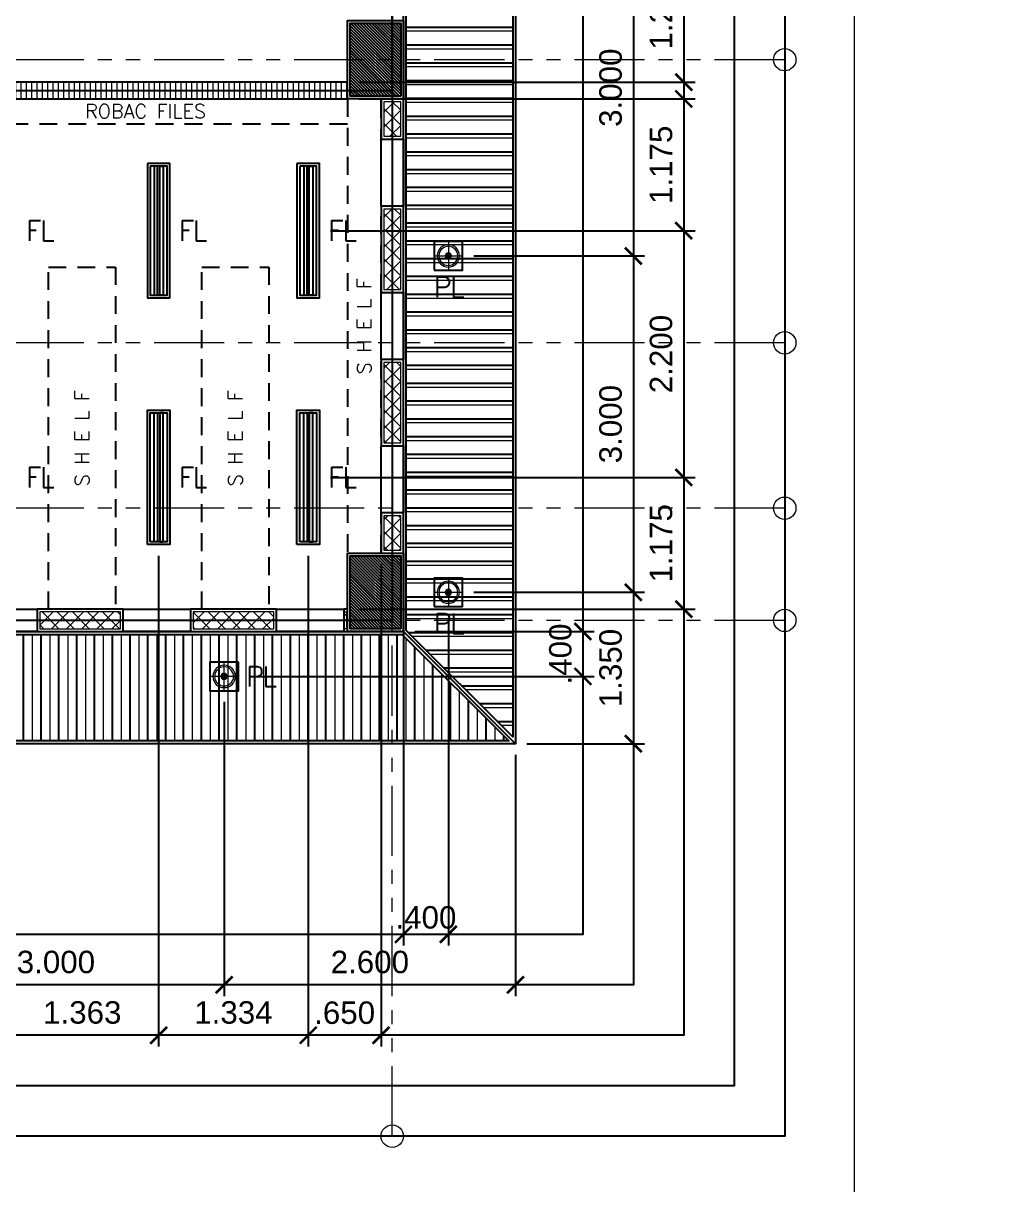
# Model space of a CAD drawing. Header units: metres. Extents: x -12400 to 1, y 0 to 106422.
# Drawn here: x -12181.6 to -12172.94, y 106331.7 to 106342.06 of the extents above; entities that cross this region are included whole.
import ezdxf

# ---------------------------------------------------------------- set-up
doc = ezdxf.new("R2010")
doc.units = ezdxf.units.M
doc.header["$PDMODE"] = 35
doc.linetypes.add('HIDDEN2', pattern=[4.762499999999999, 3.175, -1.5875])
doc.linetypes.add('PHANTOM2', pattern=[1.25, 0.625, -0.125, 0.125, -0.125, 0.125, -0.125])
for name, color, linetype, lineweight in [('0.1', 1, 'Continuous', 9), ('A-DIM-100', 8, 'Continuous', 0), ('DIM 001', 251, 'Continuous', 13), ('FURN', 8, 'Continuous', 5), ('HATCH', 250, 'Continuous', 5), ('LAYOUT', 1, 'Continuous', 20), ('LF 001', 51, 'Continuous', 20), ('TBLOCK-BORDER-OUTSIDE', 240, 'Continuous', 0)]:
    doc.layers.add(name, color=color, linetype=linetype, lineweight=lineweight)
for name, color, linetype in [('E_FIX_LIGHT1', 2, 'Continuous'), ('lighting', 1, 'Continuous'), ('stone', 15, 'Continuous'), ('txt', 2, 'Continuous'), ('WALL', 7, 'Continuous')]:
    doc.layers.add(name, color=color, linetype=linetype)
doc.layers.add('GUIDELINES', color=206, linetype='Continuous', plot=False)
doc.styles.add('DIMTXT-100', font='arial.ttf')
doc.styles.add('swis721', font='swiss.ttf')
doc.styles.add('T.25', font='romans.shx', dxfattribs={"height": 0.2})
doc.dimstyles.new('D-100', dxfattribs={"dimtxt": 0.2, "dimasz": 0.15, "dimexe": 0.1, "dimexo": 0.1, "dimgap": 0.1, "dimtad": 1, "dimdec": 3, "dimzin": 4, "dimdsep": 46, "dimtxsty": 'DIMTXT-100', "dimblk": 'ARCHTICK', "dimcen": 0.2, "dimdle": 0.1, "dimclrd": 8, "dimclre": 8, "dimclrt": 2, "dimadec": 0, "dimazin": 1, "dimtfac": 1, "dimtdec": 3, "dimtofl": 0, "dimtmove": 2, "dimatfit": 3, "dimfxl": 1, "dimarcsym": 0})
doc.dimstyles.new('DIM 200', dxfattribs={"dimtxt": 200, "dimasz": 1, "dimexe": 0, "dimexo": 40, "dimgap": 50, "dimtad": 1, "dimtoh": 1, "dimdec": 0, "dimlfac": 2, "dimtxsty": 'swis721', "dimblk": 'CIR', "dimcen": 0, "dimclrd": 155, "dimclre": 155, "dimclrt": 4, "dimadec": 0, "dimazin": 0, "dimtfac": 1, "dimtdec": 0, "dimtix": 1, "dimtmove": 1, "dimatfit": 3, "dimldrblk": 'CIR', "dimfxl": 0, "dimarcsym": 0})

# ---------------------------------------------------------------- blocks, each defined once
blk = doc.blocks.new('CIR')
at = {"color": 4}
blk.add_circle((0, 0), 50, dxfattribs=at)
blk = doc.blocks.new('A$C1B753C5A')
at = {"layer": 'WALL'}
h = blk.add_hatch(dxfattribs=at)
h.set_pattern_fill('ANSI31', color=250, scale=0.15)
h.set_pattern_definition([(45, (-1494.388102653662, 303.0677240852394), (-0.01325825214724777, 0.01325825214724777), [])])
h.paths.add_polyline_path([(0.4750000000001364, 0.6749999999999545), (0.02500000000009089, 0.6749999999999545), (0.02500000000009095, 0.02499999999997721), (0.4750000000001364, 0.02499999999997721)])
at = {"color": 7}
blk.add_lwpolyline([(0, 0), (0.5000000000002274, 0), (0.5000000000002274, 0.6999999999999318), (0, 0.6999999999999318)], close=True, dxfattribs=at)
at = {"layer": 'stone', "color": 5}
blk.add_lwpolyline([(0.02500000000009095, 0.02499999999997726), (0.4750000000001364, 0.02499999999997726), (0.4750000000001364, 0.6749999999999545), (0.02500000000009095, 0.6749999999999545)], close=True, dxfattribs=at)
blk = doc.blocks.new('COLUMNS2F')
at = {"xscale": -1}
for p in [(-12136.85441529414, 106330.3999565114), (-12136.85441529414, 106325.6499565114)]:
    blk.add_blockref('A$C1B753C5A', p, dxfattribs=at)
blk = doc.blocks.new('*U1717')
at = {"layer": 'HATCH'}
h = blk.add_hatch(dxfattribs=at)
h.set_pattern_fill('ANSI31', color=256, scale=0.015, angle=45)
h.set_pattern_definition([(90, (12095.12419102851, -106406.4165946045), (-0.04762500000000001, 0), [])])
h.paths.add_polyline_path([(0, 0.1499999999796273), (0, -1.387778780781446e-17), (3.850000000000136, -1.387778780781446e-17), (3.850000000000136, 0.1499999999796273)])
at = {"color": 3}
blk.add_lwpolyline([(3.850000000000136, 0), (3.850000000000136, 0.1499999999796273), (0, 0.1499999999796273), (0, 0)], close=True, dxfattribs=at)
blk = doc.blocks.new('*U1762')
at = {"layer": 'HATCH'}
h = blk.add_hatch(dxfattribs=at)
h.set_pattern_fill('ANSI37', color=256, scale=0.03, angle=-180)
h.set_pattern_definition([(225, (-0.3199999999985496, 0), (0.06735192090801863, -0.06735192090801868), []), (314.9999999999999, (-0.3199999999985496, 0), (0.06735192090801868, 0.06735192090801861), [])])
h.paths.add_polyline_path([(0.02500000000873115, 0.1749999999883585), (0.02500000000873115, 0.02499999999417923), (0.7425000000069073, 0.02499999999417923), (0.7425000000069073, 0.1749999999883585)])
blk.add_lwpolyline([(0, 0.1999999999825377), (0, 0), (0.7675000000010865, 0), (0.7675000000010865, 0.1999999999825377)], close=True)
blk.add_lwpolyline([(0.02500000000873115, 0.1749999999883585), (0.02500000000873115, 0.02499999999417923), (0.7425000000069073, 0.02499999999417923), (0.7425000000069073, 0.1749999999883585)], close=True, dxfattribs=at)
blk = doc.blocks.new('*U1552')
at = {"layer": 'HATCH'}
h = blk.add_hatch(dxfattribs=at)
h.set_pattern_fill('ANSI37', color=256, scale=0.03, angle=-180)
h.set_pattern_definition([(225, (-1.054999999950019, 0), (0.06735192090801863, -0.06735192090801868), []), (314.9999999999999, (-1.054999999950019, 0), (0.06735192090801868, 0.06735192090801861), [])])
h.paths.add_polyline_path([(0.02500000000873115, 0.1749999999883585), (0.02500000000873115, 0.02499999999417923), (0.007500000055437939, 0.02499999999417923), (0.007500000055437939, 0.1749999999883585)])
blk.add_lwpolyline([(0, 0.1999999999825377), (0, 0), (0.03250000004961717, 0), (0.03250000004961717, 0.1999999999825377)], close=True)
blk.add_lwpolyline([(0.02500000000873115, 0.1749999999883585), (0.02500000000873115, 0.02499999999417923), (0.007500000055437939, 0.02499999999417923), (0.007500000055437939, 0.1749999999883585)], close=True, dxfattribs=at)
blk = doc.blocks.new('*U1764')
at = {"layer": 'HATCH'}
h = blk.add_hatch(dxfattribs=at)
h.set_pattern_fill('ANSI37', color=256, scale=0.03, angle=-180)
h.set_pattern_definition([(225, (-0.7299999999583863, 0), (0.06735192090801863, -0.06735192090801868), []), (314.9999999999999, (-0.7299999999583863, 0), (0.06735192090801868, 0.06735192090801861), [])])
h.paths.add_polyline_path([(0.02500000000873115, 0.1749999999883585), (0.02500000000873115, 0.02499999999417923), (0.3325000000470706, 0.02499999999417923), (0.3325000000470706, 0.1749999999883585)])
blk.add_lwpolyline([(0, 0.1999999999825377), (0, 0), (0.3575000000412499, 0), (0.3575000000412499, 0.1999999999825377)], close=True)
blk.add_lwpolyline([(0.02500000000873115, 0.1749999999883585), (0.02500000000873115, 0.02499999999417923), (0.3325000000470706, 0.02499999999417923), (0.3325000000470706, 0.1749999999883585)], close=True, dxfattribs=at)
blk = doc.blocks.new('*U1553')
at = {"layer": 'HATCH'}
h = blk.add_hatch(dxfattribs=at)
h.set_pattern_fill('ANSI37', color=256, scale=0.03, angle=-180)
h.set_pattern_definition([(225, (-0.3199999999112381, 0), (0.06735192090801863, -0.06735192090801868), []), (314.9999999999999, (-0.3199999999112381, 0), (0.06735192090801868, 0.06735192090801861), [])])
h.paths.add_polyline_path([(0.02500000000873115, 0.1749999999883585), (0.02500000000873115, 0.02499999999417923), (0.7425000000942188, 0.02499999999417923), (0.7425000000942188, 0.1749999999883585)])
blk.add_lwpolyline([(0, 0.1999999999825377), (0, 0), (0.767500000088398, 0), (0.767500000088398, 0.1999999999825377)], close=True)
blk.add_lwpolyline([(0.02500000000873115, 0.1749999999883585), (0.02500000000873115, 0.02499999999417923), (0.7425000000942188, 0.02499999999417923), (0.7425000000942188, 0.1749999999883585)], close=True, dxfattribs=at)
blk = doc.blocks.new('*U1554')
at = {"layer": 'HATCH'}
h = blk.add_hatch(dxfattribs=at)
h.set_pattern_fill('ANSI37', color=256, scale=0.03, angle=-180)
h.set_pattern_definition([(225, (-0.7299999998856266, 0), (0.06735192090801863, -0.06735192090801868), []), (314.9999999999999, (-0.7299999998856266, 0), (0.06735192090801868, 0.06735192090801861), [])])
h.paths.add_polyline_path([(0.02500000000873115, 0.1749999999883585), (0.02500000000873115, 0.02499999999417923), (0.3325000001198303, 0.02499999999417923), (0.3325000001198303, 0.1749999999883585)])
blk.add_lwpolyline([(0, 0.1999999999825377), (0, 0), (0.3575000001140095, 0), (0.3575000001140095, 0.1999999999825377)], close=True)
blk.add_lwpolyline([(0.02500000000873115, 0.1749999999883585), (0.02500000000873115, 0.02499999999417923), (0.3325000001198303, 0.02499999999417923), (0.3325000001198303, 0.1749999999883585)], close=True, dxfattribs=at)
blk = doc.blocks.new('A$C7ed75b16')
at = {"color": 1}
for points in [[(26.99999999999818, 5.392499999928987), (27.19999999999709, 5.392499999928987), (27.19999999999709, 4.792499999995925), (26.99999999999818, 4.792499999995925)], [(27.00000000001637, 4.024999999906868), (27.20000000000618, 4.024999999906868), (27.20000000000618, 3.424999999959255), (27.00000000001637, 3.424999999959255)], [(26.99999999999818, 2.657499999870197), (27.19999999999709, 2.657499999870197), (27.19999999999709, 2.05749999996624), (26.99999999999818, 2.05749999996624)], [(23.33250000001317, 1.19999999999709), (23.93249999999716, 1.19999999999709), (23.93249999999716, 1), (23.33250000001317, 1)], [(24.69999999999891, 1.199999999967986), (25.29999999996471, 1.199999999967986), (25.29999999996471, 0.9999999999854481), (24.69999999999891, 0.9999999999854481)], [(26.06749999996646, 1.199999999982538), (26.66749999994863, 1.199999999982538), (26.66749999994863, 0.9999999999854481), (26.06749999996646, 0.9999999999854481)]]:
    blk.add_lwpolyline(points, close=True, dxfattribs=at)
at = {"layer": 'GUIDELINES'}
for points in [[(1.100000000000364, 19.60000000002037), (10.10000000000036, 19.60000000002037), (10.10000000000036, 18.90000000002328), (18.10000000000036, 18.90000000002328), (18.10000000000036, 19.60000000002037), (27.10000000000036, 19.60000000002037), (27.10000000000036, 1.100000000020373), (18.10000000000036, 1.100000000020373), (18.10000000000036, 2.100000000136788), (10.10000000000036, 2.100000000136788), (10.10000000000036, 1.100000000020373), (1.100000000000364, 1.100000000020373)], [(27.10000000000036, 14.32500000001164), (18.07500000000073, 14.32500000001164), (18.07500000000073, 5.825000000026193), (27.10000000000036, 5.825000000026193)], [(22.59999999999854, 5.825000000026193), (27.09999999999854, 5.825000000026193), (27.09999999999854, 1.100000000020373), (22.59999999999854, 1.100000000020373)]]:
    blk.add_lwpolyline(points, close=True, dxfattribs=at)
for name, p in [('COLUMNS2F', (12164.05441529414, -106324.6499565114)), ('*U1717', (22.85000000000036, 5.75)), ('*U1762', (23.93249999999716, 0.9999999999854481)), ('*U1762', (25.29999999996471, 1.000000000014552)), ('*U1552', (26.66749999994863, 1.000000000014552))]:
    blk.add_blockref(name, p)
at = {"rotation": 90}
for name, p in [('*U1554', (27.20000000000618, 5.392499999885331)), ('*U1553', (27.20000000000618, 4.024999999906868)), ('*U1553', (27.20000000000618, 2.657499999870197)), ('*U1764', (27.20000000000618, 1.69999999992433))]:
    blk.add_blockref(name, p, dxfattribs=at)
blk = doc.blocks.new('LEDPENDANTLT')
at = {"color": 1}
for points in [[(0, 0.1999999999970896), (1.200000000000728, 0.1999999999970896), (1.200000000000728, 0), (0, 0)], [(0.02499999999417923, 0.1750000000029104), (1.175000000006548, 0.1750000000029104), (1.175000000006548, 0.02499999999417923), (0.02499999999417923, 0.02499999999417923)]]:
    blk.add_lwpolyline(points, close=True, dxfattribs=at)
at = {"color": 2}
for points in [[(1.174999999995634, 0.1100000000005821), (0.02499999999417923, 0.1100000000005821), (0.02499999999417923, 0.1399999999994179), (1.174999999995634, 0.1399999999994179)], [(1.174999999995634, 0.09000000001105946), (0.02499999999417923, 0.09000000001105946), (0.02499999999417923, 0.06000000001222361), (1.174999999995634, 0.06000000001222361)]]:
    blk.add_lwpolyline(points, close=True, dxfattribs=at)
blk = doc.blocks.new('L1')
at = {"layer": 'LF 001', "lineweight": 20, "ltscale": 1500}
h = blk.add_hatch(color=256, dxfattribs=at)
edge = h.paths.add_edge_path()
edge.add_arc((1.13686837721616e-13, -1.13686837721616e-13), 0.0318958546358772, 0, 360)
at = {"layer": 'LF 001', "color": 76, "lineweight": 18, "ltscale": 1500}
for points in [[(1.13686837721616e-13, 0.1499999999997499), (1.13686837721616e-13, -0.1500000000000909)], [(-0.1499999999999773, -1.13686837721616e-13), (0.1500000000000909, -1.13686837721616e-13)]]:
    blk.add_lwpolyline(points, dxfattribs=at)
at = {"layer": 'LF 001', "ltscale": 1500}
blk.add_lwpolyline([(-0.09999999999990905, -1.13686837721616e-13, -1), (0.1000000000000227, -1.13686837721616e-13, -1)], format="xyb", close=True, dxfattribs=at)
at = {"layer": 'LF 001', "lineweight": 20, "ltscale": 1500}
blk.add_circle((1.13686837721616e-13, -1.13686837721616e-13), 0.0318958546358772, dxfattribs=at)
blk = doc.blocks.new('LO')
at = {"layer": 'LAYOUT', "xscale": 1000, "yscale": 1000, "zscale": 1000}
blk.add_blockref('L1', (0, 0), dxfattribs=at)
blk = doc.blocks.new('*U1960')
at = {"layer": 'LF 001', "ltscale": 1500}
blk.add_circle((0, -3.995415109869782e-14), 0.0998520709958535, dxfattribs=at)
at = {"layer": 'lighting', "xscale": 0.0008492979043710491, "yscale": 0.0008492979043710491, "zscale": 0.0008492979043710491}
blk.add_blockref('LO', (0, -3.995415109869782e-14), dxfattribs=at)
blk = doc.blocks.new('A$Cc2b2540e')
h = blk.add_hatch()
h.set_pattern_fill('ANSI31', color=8, scale=0.05, angle=135)
h.set_pattern_definition([(180, (12129.21296792572, -106290.2629166174), (-1.387778780781446e-17, -0.15875), [])])
h.paths.add_polyline_path([(27.22499999999491, 19.68964466091711), (28.17500000000655, 20.63964466092875), (28.17500000000655, 0.06035533903923351), (27.22499999999127, 1.010355339050875)])
h = blk.add_hatch()
h.set_pattern_fill('ANSI31', color=8, scale=0.05, angle=45)
h.set_pattern_definition([(90, (12129.21296792572, -106290.2629166174), (-0.15875, 0), [])])
h.paths.add_polyline_path([(18.02499999999418, 0.9750000000058208), (27.18964466094076, 0.9749999999912689), (28.13964466095422, 0.02499999999417923), (18.02499999999418, 0.02499999999417923)])
at = {"color": 1}
for points in [[(27.20000000000073, 19.69999999999709), (28.20000000000073, 20.69999999999709), (28.20000000000073, 1.455191522836685e-11), (27.19999999999709, 1)], [(27.47260531433494, 4.222605314353132), (27.7273946856476, 4.22260531433858), (27.7273946856476, 4.477394685629406), (27.47260531433494, 4.477394685643958)], [(27.47260531433494, 1.222605314353132), (27.7273946856476, 1.22260531433858), (27.7273946856476, 1.477394685629406), (27.47260531433494, 1.477394685643958)], [(25.72739468565487, 0.727394685629406), (25.47260531434222, 0.7273946856439579), (25.47260531434222, 0.4726053143531317), (25.72739468565487, 0.4726053143385798)]]:
    blk.add_lwpolyline(points, close=True, dxfattribs=at)
at = {"color": 8}
for points in [[(27.22499999999491, 19.68964466093166), (28.17500000000655, 20.6396446609433), (28.17500000000655, 0.06035533905378543), (27.22499999999127, 1.010355339065427)], [(27.22499999999491, 19.68964466091711), (28.17500000000655, 20.63964466092875), (28.17500000000655, 0.06035533903923351), (27.22499999999127, 1.010355339050875)], [(18.02499999999418, 0.9750000000203727), (27.18964466094076, 0.9750000000058208), (28.13964466095422, 0.02500000000873115), (18.02499999999418, 0.02500000000873115)], [(18.02499999999418, 0.9750000000058208), (27.18964466094076, 0.9749999999912689), (28.13964466095422, 0.02499999999417923), (18.02499999999418, 0.02499999999417923)]]:
    blk.add_lwpolyline(points, close=True, dxfattribs=at)
at = {"color": 1, "linetype": 'HIDDEN2', "ltscale": 0.05}
for points in [[(23.10000000001492, 5.750000000014552), (26.70000000001528, 5.750000000014552), (26.70000000001528, 5.525000000008731), (23.10000000001492, 5.525000000008731)], [(27.00000000001637, 5.750000000014552), (26.70000000001528, 5.750000000014552), (26.70000000001528, 1.700000000011642), (27.00000000001637, 1.700000000011642)], [(24.03250000001572, 4.250000000029104), (24.63250000001608, 4.250000000029104), (24.63250000001608, 1.200000000011642), (24.03250000001572, 1.200000000011642)], [(25.40000000001601, 4.250000000029104), (26.00000000001637, 4.250000000029104), (26.00000000001637, 1.200000000011642), (25.40000000001601, 1.200000000011642)]]:
    blk.add_lwpolyline(points, close=True, dxfattribs=at)
at = {"color": 1}
blk.add_lwpolyline([(18, 1), (27.19999999999709, 0.9999999999854481), (28.20000000000073, 0), (18, 0), (18, 1)], dxfattribs=at)
at = {"xscale": -1.000000000000002, "rotation": 90}
for p in [(25.11624999999549, 5.175000000512227), (26.44999999999709, 5.175000000512227)]:
    blk.add_blockref('LEDPENDANTLT', p, dxfattribs=at)
at = {"rotation": 90}
for p in [(25.11624999999549, 1.774999999644933), (26.44999999999709, 1.774999999644933)]:
    blk.add_blockref('LEDPENDANTLT', p, dxfattribs=at)
at = {"layer": 'E_FIX_LIGHT1'}
for p, xscale, rotation in [((27.59999999999127, 4.349999999991269), -1.000000000000002, 90), ((27.59999999999127, 1.349999999991269), -1.000000000000002, 90), ((25.59999999999854, 0.5999999999912689), -1, 270)]:
    blk.add_blockref('*U1960', p, dxfattribs=dict(at, xscale=xscale, rotation=rotation))
at = {"layer": '0.1', "color": 2, "insert": (24.89972282881718, 5.640005524473963), "char_height": 0.125, "attachment_point": 5, "style": 'T.25'}
blk.add_mtext_dynamic_manual_height_columns('{\\C3;ROBAC FILES}', width=1.877873459815419, gutter_width=1, heights=[0], dxfattribs=at)
at = {"layer": '0.1', "color": 2, "char_height": 0.125, "attachment_point": 5, "rotation": 89.99999999999993, "style": 'T.25'}
for insert in [(26.85000000001673, 3.723590790556045), (24.33266035099587, 2.725000000020373), (25.70016035099616, 2.725000000020373)]:
    blk.add_mtext_dynamic_manual_height_columns('{\\C3;S H E L F}', width=1.286489697929028, gutter_width=1, heights=[0], dxfattribs=dict(at, insert=insert))
at = {"layer": 'txt', "color": 6, "linetype": 'Continuous', "char_height": 0.18, "attachment_point": 5, "style": 'T.25'}
for s, insert in [('{\\T0.9;FL}', (23.95374999999694, 4.575000000506407)), ('{\\T0.9;FL}', (25.31624999999622, 4.575000000506407)), ('{\\T0.9;FL}', (26.64999999999782, 4.575000000506407)), ('{\\T0.9;PL}', (27.59999999999127, 4.072605314373504)), ('{\\T0.9;FL}', (23.95374999999694, 2.374999999636202)), ('{\\T0.9;FL}', (25.31624999999622, 2.374999999636202)), ('{\\T0.9;FL}', (26.64999999999782, 2.374999999636202)), ('{\\T0.9;PL}', (27.59999999999127, 1.072605314373504)), ('{\\T0.9;PL}', (25.9273946856556, 0.6000000000058208))]:
    blk.add_mtext_dynamic_manual_height_columns(s, width=0.6453045245441018, gutter_width=0.001, heights=[0], dxfattribs=dict(at, insert=insert))
blk = doc.blocks.new('_ArchTick')
at = {"color": 0, "linetype": 'ByBlock', "const_width": 0.15}
blk.add_lwpolyline([(-0.5, -0.5), (0.5, 0.5)], dxfattribs=at)
blk = doc.blocks.new('*D1147')
at = {"layer": 'DEFPOINTS', "color": 0, "transparency": 16777216}
for p in [(-12177.68557324007, 106342.9865394432), (-12177.68557324007, 106339.9865394432), (-12176.16296826927, 106339.9865394432)]:
    blk.add_point(p, dxfattribs=at)
at = {"layer": 'DIM 001', "color": 8, "lineweight": -2, "transparency": 16777216}
for p, q in [((-12176.16296826927, 106343.0865394432), (-12176.16296826927, 106339.8865394432)), ((-12177.58557324007, 106342.9865394432), (-12176.06296826927, 106342.9865394432)), ((-12177.58557324007, 106339.9865394432), (-12176.06296826927, 106339.9865394432))]:
    blk.add_line(p, q, dxfattribs=at)
at = {"layer": 'DIM 001', "color": 8, "lineweight": -2, "transparency": 16777216, "xscale": 0.15, "yscale": 0.15, "zscale": 0.15}
for p, rotation in [((-12176.16296826927, 106342.9865394432), 90), ((-12176.16296826927, 106339.9865394432), 270)]:
    blk.add_blockref('_ArchTick', p, dxfattribs=dict(at, rotation=rotation))
at = {"layer": 'DIM 001', "color": 2, "transparency": 16777216, "insert": (-12176.36515107961, 106341.4865394432), "char_height": 0.2, "attachment_point": 5, "rotation": 90, "style": 'DIMTXT-100'}
blk.add_mtext('3.000', dxfattribs=at)
blk = doc.blocks.new('*D1148')
at = {"layer": 'DEFPOINTS', "color": 0, "transparency": 16777216}
for p in [(-12177.68557324007, 106339.9865394432), (-12177.68557324007, 106336.9865394432), (-12176.16296826928, 106336.9865394432)]:
    blk.add_point(p, dxfattribs=at)
at = {"layer": 'DIM 001', "color": 8, "lineweight": -2, "transparency": 16777216}
for p, q in [((-12176.16296826928, 106340.0865394432), (-12176.16296826928, 106336.8865394432)), ((-12177.58557324007, 106339.9865394432), (-12176.06296826928, 106339.9865394432)), ((-12177.58557324007, 106336.9865394432), (-12176.06296826928, 106336.9865394432))]:
    blk.add_line(p, q, dxfattribs=at)
at = {"layer": 'DIM 001', "color": 8, "lineweight": -2, "transparency": 16777216, "xscale": 0.15, "yscale": 0.15, "zscale": 0.15}
for p, rotation in [((-12176.16296826928, 106339.9865394432), 90), ((-12176.16296826928, 106336.9865394432), 270)]:
    blk.add_blockref('_ArchTick', p, dxfattribs=dict(at, rotation=rotation))
at = {"layer": 'DIM 001', "color": 2, "transparency": 16777216, "insert": (-12176.36515107962, 106338.4865394432), "char_height": 0.2, "attachment_point": 5, "rotation": 90, "style": 'DIMTXT-100'}
blk.add_mtext('3.000', dxfattribs=at)
blk = doc.blocks.new('*D1149')
at = {"layer": 'DEFPOINTS', "color": 0, "transparency": 16777216}
for p in [(-12177.68557324007, 106336.9865394432), (-12177.21296792571, 106335.6365394432), (-12176.16296826929, 106335.6365394432)]:
    blk.add_point(p, dxfattribs=at)
at = {"layer": 'DIM 001', "color": 8, "lineweight": -2, "transparency": 16777216}
for p, q in [((-12176.16296826929, 106337.0865394432), (-12176.16296826929, 106335.5365394432)), ((-12177.58557324007, 106336.9865394432), (-12176.06296826929, 106336.9865394432)), ((-12177.11296792571, 106335.6365394432), (-12176.06296826929, 106335.6365394432))]:
    blk.add_line(p, q, dxfattribs=at)
at = {"layer": 'DIM 001', "color": 8, "lineweight": -2, "transparency": 16777216, "xscale": 0.15, "yscale": 0.15, "zscale": 0.15}
for p, rotation in [((-12176.16296826929, 106336.9865394432), 90), ((-12176.16296826929, 106335.6365394432), 270)]:
    blk.add_blockref('_ArchTick', p, dxfattribs=dict(at, rotation=rotation))
at = {"layer": 'DIM 001', "color": 2, "transparency": 16777216, "insert": (-12176.36515107962, 106336.3115394432), "char_height": 0.2, "attachment_point": 5, "rotation": 90, "style": 'DIMTXT-100'}
blk.add_mtext('1.350', dxfattribs=at)
blk = doc.blocks.new('*D1160')
at = {"layer": 'DEFPOINTS', "color": 0, "transparency": 16777216}
for p in [(-12179.28796792572, 106342.8165394432), (-12178.71296792572, 106341.5365394432), (-12175.71296826931, 106341.5365394432)]:
    blk.add_point(p, dxfattribs=at)
at = {"layer": 'DIM 001', "color": 8, "lineweight": -2, "transparency": 16777216}
for p, q in [((-12175.71296826931, 106342.9165394432), (-12175.71296826931, 106341.4365394432)), ((-12179.18796792572, 106342.8165394432), (-12175.61296826931, 106342.8165394432)), ((-12178.61296792572, 106341.5365394432), (-12175.61296826931, 106341.5365394432))]:
    blk.add_line(p, q, dxfattribs=at)
at = {"layer": 'DIM 001', "color": 8, "lineweight": -2, "transparency": 16777216, "xscale": 0.15, "yscale": 0.15, "zscale": 0.15}
for p, rotation in [((-12175.71296826931, 106342.8165394432), 90), ((-12175.71296826931, 106341.5365394432), 270)]:
    blk.add_blockref('_ArchTick', p, dxfattribs=dict(at, rotation=rotation))
at = {"layer": 'DIM 001', "color": 2, "transparency": 16777216, "insert": (-12175.91508286683, 106342.1765394432), "char_height": 0.2, "attachment_point": 5, "rotation": 90, "style": 'DIMTXT-100'}
blk.add_mtext('1.280', dxfattribs=at)
blk = doc.blocks.new('*D1161')
at = {"layer": 'DEFPOINTS', "color": 0, "transparency": 16777216}
for p in [(-12178.71296792572, 106341.3865394432), (-12178.96296792573, 106340.2115394437), (-12175.71296826923, 106340.2115394437)]:
    blk.add_point(p, dxfattribs=at)
at = {"layer": 'DIM 001', "color": 8, "lineweight": -2, "transparency": 16777216}
for p, q in [((-12175.71296826923, 106341.4865394432), (-12175.71296826923, 106340.1115394437)), ((-12178.61296792572, 106341.3865394432), (-12175.61296826923, 106341.3865394432)), ((-12178.86296792572, 106340.2115394437), (-12175.61296826923, 106340.2115394437))]:
    blk.add_line(p, q, dxfattribs=at)
at = {"layer": 'DIM 001', "color": 8, "lineweight": -2, "transparency": 16777216, "xscale": 0.15, "yscale": 0.15, "zscale": 0.15}
for p, rotation in [((-12175.71296826923, 106341.3865394432), 90), ((-12175.71296826923, 106340.2115394437), 270)]:
    blk.add_blockref('_ArchTick', p, dxfattribs=dict(at, rotation=rotation))
at = {"layer": 'DIM 001', "color": 2, "transparency": 16777216, "insert": (-12175.91508286674, 106340.7990394435), "char_height": 0.2, "attachment_point": 5, "rotation": 90, "style": 'DIMTXT-100'}
blk.add_mtext('1.175', dxfattribs=at)
blk = doc.blocks.new('*D1162')
at = {"layer": 'DEFPOINTS', "color": 0, "transparency": 16777216}
for p in [(-12178.96296792573, 106340.2115394438), (-12178.96296792573, 106338.0115394429), (-12175.71296826924, 106338.0115394429)]:
    blk.add_point(p, dxfattribs=at)
at = {"layer": 'DIM 001', "color": 8, "lineweight": -2, "transparency": 16777216}
for p, q in [((-12175.71296826924, 106340.3115394438), (-12175.71296826924, 106337.9115394429)), ((-12178.86296792572, 106340.2115394438), (-12175.61296826924, 106340.2115394438)), ((-12178.86296792572, 106338.0115394429), (-12175.61296826924, 106338.0115394429))]:
    blk.add_line(p, q, dxfattribs=at)
at = {"layer": 'DIM 001', "color": 8, "lineweight": -2, "transparency": 16777216, "xscale": 0.15, "yscale": 0.15, "zscale": 0.15}
for p, rotation in [((-12175.71296826924, 106340.2115394438), 90), ((-12175.71296826924, 106338.0115394429), 270)]:
    blk.add_blockref('_ArchTick', p, dxfattribs=dict(at, rotation=rotation))
at = {"layer": 'DIM 001', "color": 2, "transparency": 16777216, "insert": (-12175.91508286675, 106339.1115394433), "char_height": 0.2, "attachment_point": 5, "rotation": 90, "style": 'DIMTXT-100'}
blk.add_mtext('2.200', dxfattribs=at)
blk = doc.blocks.new('*D1163')
at = {"layer": 'DEFPOINTS', "color": 0, "transparency": 16777216}
for p in [(-12178.96296792573, 106338.0115394429), (-12178.71296792572, 106336.8365394432), (-12175.71296826925, 106336.8365394432)]:
    blk.add_point(p, dxfattribs=at)
at = {"layer": 'DIM 001', "color": 8, "lineweight": -2, "transparency": 16777216}
for p, q in [((-12175.71296826925, 106338.1115394429), (-12175.71296826925, 106336.7365394432)), ((-12178.86296792572, 106338.0115394429), (-12175.61296826925, 106338.0115394429)), ((-12178.61296792572, 106336.8365394432), (-12175.61296826925, 106336.8365394432))]:
    blk.add_line(p, q, dxfattribs=at)
at = {"layer": 'DIM 001', "color": 8, "lineweight": -2, "transparency": 16777216, "xscale": 0.15, "yscale": 0.15, "zscale": 0.15}
for p, rotation in [((-12175.71296826925, 106338.0115394429), 90), ((-12175.71296826925, 106336.8365394432), 270)]:
    blk.add_blockref('_ArchTick', p, dxfattribs=dict(at, rotation=rotation))
at = {"layer": 'DIM 001', "color": 2, "transparency": 16777216, "insert": (-12175.91508286676, 106337.424039443), "char_height": 0.2, "attachment_point": 5, "rotation": 90, "style": 'DIMTXT-100'}
blk.add_mtext('1.175', dxfattribs=at)
blk = doc.blocks.new('*D1164')
at = {"layer": 'DEFPOINTS', "color": 0, "transparency": 16777216}
for p in [(-12178.21296792571, 106336.6365394432), (-12179.68557324007, 106336.2365394432), (-12176.61296826924, 106336.2365394432)]:
    blk.add_point(p, dxfattribs=at)
at = {"layer": 'DIM 001', "color": 8, "lineweight": -2, "transparency": 16777216}
for p, q in [((-12176.61296826924, 106336.7365394432), (-12176.61296826924, 106336.1365394432)), ((-12178.11296792571, 106336.6365394432), (-12176.51296826924, 106336.6365394432)), ((-12179.58557324007, 106336.2365394432), (-12176.51296826924, 106336.2365394432))]:
    blk.add_line(p, q, dxfattribs=at)
at = {"layer": 'DIM 001', "color": 8, "lineweight": -2, "transparency": 16777216, "xscale": 0.15, "yscale": 0.15, "zscale": 0.15}
for p, rotation in [((-12176.61296826924, 106336.6365394432), 90), ((-12176.61296826924, 106336.2365394432), 270)]:
    blk.add_blockref('_ArchTick', p, dxfattribs=dict(at, rotation=rotation))
at = {"layer": 'DIM 001', "color": 2, "transparency": 16777216, "insert": (-12176.81296826922, 106336.4365394432), "char_height": 0.2, "attachment_point": 5, "rotation": 90, "style": 'DIMTXT-100'}
blk.add_mtext('.400', dxfattribs=at)
blk = doc.blocks.new('*D1165')
at = {"layer": 'DEFPOINTS', "color": 0, "transparency": 16777216}
for p in [(-12179.06296792572, 106337.4115394428), (-12178.4129679257, 106337.3365394432), (-12179.06296792572, 106333.0365394432)]:
    blk.add_point(p, dxfattribs=at)
at = {"layer": 'DIM 001', "color": 8, "lineweight": -2, "transparency": 16777216}
for p, q in [((-12179.06296792572, 106337.3115394428), (-12179.06296792572, 106332.9365394432)), ((-12178.4129679257, 106337.2365394432), (-12178.4129679257, 106332.9365394432)), ((-12178.3129679257, 106333.0365394432), (-12179.16296792572, 106333.0365394432))]:
    blk.add_line(p, q, dxfattribs=at)
at = {"layer": 'DIM 001', "color": 8, "lineweight": -2, "transparency": 16777216, "xscale": 0.15, "yscale": 0.15, "zscale": 0.15, "rotation": 180}
blk.add_blockref('_ArchTick', (-12179.06296792572, 106333.0365394432), dxfattribs=at)
at = {"layer": 'DIM 001', "color": 8, "lineweight": -2, "transparency": 16777216, "xscale": 0.15, "yscale": 0.15, "zscale": 0.15}
blk.add_blockref('_ArchTick', (-12178.4129679257, 106333.0365394432), dxfattribs=at)
at = {"layer": 'DIM 001', "color": 2, "transparency": 16777216, "insert": (-12178.73796792571, 106333.2365394432), "char_height": 0.2, "attachment_point": 5, "style": 'DIMTXT-100'}
blk.add_mtext('.650', dxfattribs=at)
blk = doc.blocks.new('*D1166')
at = {"layer": 'DEFPOINTS', "color": 0, "transparency": 16777216}
for p in [(-12180.39671792572, 106337.4115394428), (-12179.06296792572, 106337.4115394428), (-12180.39671792572, 106333.0365394432)]:
    blk.add_point(p, dxfattribs=at)
at = {"layer": 'DIM 001', "color": 8, "lineweight": -2, "transparency": 16777216}
for p, q in [((-12180.39671792572, 106337.3115394428), (-12180.39671792572, 106332.9365394432)), ((-12179.06296792572, 106337.3115394428), (-12179.06296792572, 106332.9365394432)), ((-12178.96296792572, 106333.0365394432), (-12180.49671792572, 106333.0365394432))]:
    blk.add_line(p, q, dxfattribs=at)
at = {"layer": 'DIM 001', "color": 8, "lineweight": -2, "transparency": 16777216, "xscale": 0.15, "yscale": 0.15, "zscale": 0.15, "rotation": 180}
blk.add_blockref('_ArchTick', (-12180.39671792572, 106333.0365394432), dxfattribs=at)
at = {"layer": 'DIM 001', "color": 8, "lineweight": -2, "transparency": 16777216, "xscale": 0.15, "yscale": 0.15, "zscale": 0.15}
blk.add_blockref('_ArchTick', (-12179.06296792572, 106333.0365394432), dxfattribs=at)
at = {"layer": 'DIM 001', "color": 2, "transparency": 16777216, "insert": (-12179.72984292572, 106333.2387222536), "char_height": 0.2, "attachment_point": 5, "style": 'DIMTXT-100'}
blk.add_mtext('1.334', dxfattribs=at)
blk = doc.blocks.new('*D1167')
at = {"layer": 'DEFPOINTS', "color": 0, "transparency": 16777216}
for p in [(-12181.75921792572, 106337.4115394428), (-12180.39671792572, 106337.4115394428), (-12181.75921792572, 106333.0365394432)]:
    blk.add_point(p, dxfattribs=at)
at = {"layer": 'DIM 001', "color": 8, "lineweight": -2, "transparency": 16777216}
for p, q in [((-12181.75921792572, 106337.3115394428), (-12181.75921792572, 106332.9365394432)), ((-12180.39671792572, 106337.3115394428), (-12180.39671792572, 106332.9365394432)), ((-12180.29671792572, 106333.0365394432), (-12181.85921792572, 106333.0365394432))]:
    blk.add_line(p, q, dxfattribs=at)
at = {"layer": 'DIM 001', "color": 8, "lineweight": -2, "transparency": 16777216, "xscale": 0.15, "yscale": 0.15, "zscale": 0.15, "rotation": 180}
blk.add_blockref('_ArchTick', (-12181.75921792572, 106333.0365394432), dxfattribs=at)
at = {"layer": 'DIM 001', "color": 8, "lineweight": -2, "transparency": 16777216, "xscale": 0.15, "yscale": 0.15, "zscale": 0.15}
blk.add_blockref('_ArchTick', (-12180.39671792572, 106333.0365394432), dxfattribs=at)
at = {"layer": 'DIM 001', "color": 2, "transparency": 16777216, "insert": (-12181.07796792572, 106333.2387222536), "char_height": 0.2, "attachment_point": 5, "style": 'DIMTXT-100'}
blk.add_mtext('1.363', dxfattribs=at)
blk = doc.blocks.new('*D1175')
at = {"layer": 'DEFPOINTS', "color": 0, "transparency": 16777216}
for p in [(-12179.81296792572, 106336.1091447575), (-12177.2129679257, 106335.6365394432), (-12179.81296792572, 106333.4865394432)]:
    blk.add_point(p, dxfattribs=at)
at = {"layer": 'DIM 001', "color": 8, "lineweight": -2, "transparency": 16777216}
for p, q in [((-12179.81296792572, 106336.0091447575), (-12179.81296792572, 106333.3865394432)), ((-12177.2129679257, 106335.5365394432), (-12177.2129679257, 106333.3865394432)), ((-12177.1129679257, 106333.4865394432), (-12179.91296792572, 106333.4865394432))]:
    blk.add_line(p, q, dxfattribs=at)
at = {"layer": 'DIM 001', "color": 8, "lineweight": -2, "transparency": 16777216, "xscale": 0.15, "yscale": 0.15, "zscale": 0.15, "rotation": 180}
blk.add_blockref('_ArchTick', (-12179.81296792572, 106333.4865394432), dxfattribs=at)
at = {"layer": 'DIM 001', "color": 8, "lineweight": -2, "transparency": 16777216, "xscale": 0.15, "yscale": 0.15, "zscale": 0.15}
blk.add_blockref('_ArchTick', (-12177.2129679257, 106333.4865394432), dxfattribs=at)
at = {"layer": 'DIM 001', "color": 2, "transparency": 16777216, "insert": (-12178.51296792571, 106333.6886540408), "char_height": 0.2, "attachment_point": 5, "style": 'DIMTXT-100'}
blk.add_mtext('2.600', dxfattribs=at)
blk = doc.blocks.new('*D1176')
at = {"layer": 'DEFPOINTS', "color": 0, "transparency": 16777216}
for p in [(-12182.81296792572, 106336.1091447575), (-12179.81296792572, 106336.1091447575), (-12182.81296792572, 106333.4865394432)]:
    blk.add_point(p, dxfattribs=at)
at = {"layer": 'DIM 001', "color": 8, "lineweight": -2, "transparency": 16777216}
for p, q in [((-12182.81296792572, 106336.0091447575), (-12182.81296792572, 106333.3865394432)), ((-12179.81296792572, 106336.0091447575), (-12179.81296792572, 106333.3865394432)), ((-12179.71296792572, 106333.4865394432), (-12182.91296792572, 106333.4865394432))]:
    blk.add_line(p, q, dxfattribs=at)
at = {"layer": 'DIM 001', "color": 8, "lineweight": -2, "transparency": 16777216, "xscale": 0.15, "yscale": 0.15, "zscale": 0.15, "rotation": 180}
blk.add_blockref('_ArchTick', (-12182.81296792572, 106333.4865394432), dxfattribs=at)
at = {"layer": 'DIM 001', "color": 8, "lineweight": -2, "transparency": 16777216, "xscale": 0.15, "yscale": 0.15, "zscale": 0.15}
blk.add_blockref('_ArchTick', (-12179.81296792572, 106333.4865394432), dxfattribs=at)
at = {"layer": 'DIM 001', "color": 2, "transparency": 16777216, "insert": (-12181.31296792572, 106333.6887222536), "char_height": 0.2, "attachment_point": 5, "style": 'DIMTXT-100'}
blk.add_mtext('3.000', dxfattribs=at)
blk = doc.blocks.new('*D1128')
at = {"layer": 'DEFPOINTS', "color": 0, "transparency": 16777216}
for p in [(-12178.21296792572, 106336.8591447575), (-12177.81296792573, 106336.8591447575), (-12178.21296792572, 106333.9365394432)]:
    blk.add_point(p, dxfattribs=at)
at = {"layer": 'DIM 001', "color": 8, "lineweight": -2, "transparency": 16777216}
for p, q in [((-12178.21296792572, 106336.7591447575), (-12178.21296792572, 106333.8365394432)), ((-12177.81296792573, 106336.7591447575), (-12177.81296792573, 106333.8365394432)), ((-12177.71296792573, 106333.9365394432), (-12178.31296792572, 106333.9365394432))]:
    blk.add_line(p, q, dxfattribs=at)
at = {"layer": 'DIM 001', "color": 8, "lineweight": -2, "transparency": 16777216, "xscale": 0.15, "yscale": 0.15, "zscale": 0.15, "rotation": 180}
blk.add_blockref('_ArchTick', (-12178.21296792572, 106333.9365394432), dxfattribs=at)
at = {"layer": 'DIM 001', "color": 8, "lineweight": -2, "transparency": 16777216, "xscale": 0.15, "yscale": 0.15, "zscale": 0.15}
blk.add_blockref('_ArchTick', (-12177.81296792573, 106333.9365394432), dxfattribs=at)
at = {"layer": 'DIM 001', "color": 2, "transparency": 16777216, "insert": (-12178.01296792572, 106334.0865394432), "char_height": 0.2, "attachment_point": 5, "style": 'DIMTXT-100'}
blk.add_mtext('.400', dxfattribs=at)
blk = doc.blocks.new('*D1524')
at = {"layer": 'DEFPOINTS', "color": 0, "transparency": 16777216}
for p in [(-12298.64187663414, 106345.9544916112), (-12298.64187663414, 106345.9544916112), (0.5999999999949068, 0.07500000001164153)]:
    blk.add_point(p, dxfattribs=at)
at = {"layer": 'DIM 001', "color": 8, "lineweight": -2, "transparency": 16777216}
for p, q in [((0.5999999999949068, 0.1750000000116415), (0.6000000000014186, 106346.0544916112)), ((0.7000000000014186, 106345.9544916112), (-12298.74187663415, 106345.9544916112))]:
    blk.add_line(p, q, dxfattribs=at)
at = {"layer": 'DIM 001', "color": 8, "lineweight": -2, "transparency": 16777216, "xscale": 0.15, "yscale": 0.15, "zscale": 0.15, "rotation": 180}
blk.add_blockref('_ArchTick', (-12298.64187663414, 106345.9544916112), dxfattribs=at)
at = {"layer": 'DIM 001', "color": 8, "lineweight": -2, "transparency": 16777216, "xscale": 0.15, "yscale": 0.15, "zscale": 0.15}
blk.add_blockref('_ArchTick', (0.6000000000014186, 106345.9544916112), dxfattribs=at)
at = {"layer": 'DIM 001', "color": 2, "transparency": 16777216, "insert": (-6149.020938317071, 106346.1566062088), "char_height": 0.2, "attachment_point": 5, "style": 'DIMTXT-100'}
blk.add_mtext('12299.242', dxfattribs=at)
blk = doc.blocks.new('A$Ceba0e023')
at = {"layer": 'TBLOCK-BORDER-OUTSIDE'}
blk.add_line((73.69342105266787, 48.42710526427254), (73.69342105266787, 2.506578947941307), dxfattribs=at)
blk.add_lwpolyline([(73.69342105253327, 2.506578948481547), (4.010526315688367, 2.506578948481547), (4.010526315688367, 48.42710526427254), (73.69342105253327, 48.42710526427254)], close=True, dxfattribs=at)
blk = doc.blocks.new('GRID1')
at = {"color": 6, "linetype": 'PHANTOM2'}
for points in [[(-12134.25441529414, 106384.7702236537), (-12134.25441529414, 106412.5702236537)], [(-12130.75441529413, 106394.3702236537), (-12163.75441529414, 106394.3702236537)], [(-12130.75441529413, 106391.8452236537), (-12163.75441529414, 106391.8452236537)], [(-12130.7544152941, 106390.3702236538), (-12163.75441529411, 106390.3702236538)], [(-12130.75441529413, 106389.3702236537), (-12163.75441529414, 106389.3702236537)]]:
    blk.add_leader(points, dimstyle='DIM 200', override={"dimasz": 0.002, "dimgap": 60, "dimtad": 0}, dxfattribs=at)

msp = doc.modelspace()

# ---------------------------------------------------------------- hatches: boundary and pattern name
at = {"layer": 'HATCH'}
h = msp.add_hatch(dxfattribs=at)
h.set_pattern_fill('ANSI31', color=8, scale=0.05, angle=135)
h.set_pattern_definition([(180, (-76.20000000000255, 45.37362282573304), (-1.387778780781446e-17, -0.15875), [])])
h.paths.add_polyline_path([(-12178.18796792572, 106355.3261841041), (-12177.23796792571, 106356.2761841041), (-12177.23796792571, 106335.6968947822), (-12178.18796792573, 106336.6468947822)])
h = msp.add_hatch(dxfattribs=at)
h.set_pattern_fill('ANSI31', color=8, scale=0.05, angle=45)
h.set_pattern_definition([(90, (-76.20000000000255, 45.37362282573304), (-0.15875, 0), [])])
h.paths.add_polyline_path([(-12187.38796792572, 106336.6115394432), (-12178.22332326478, 106336.6115394432), (-12177.27332326476, 106335.6615394432), (-12187.38796792572, 106335.6615394432)])

# ---------------------------------------------------------------- linework, layer by layer
at = {"color": 1}
for points in [[(-12178.21296792572, 106355.3365394432), (-12177.21296792572, 106356.3365394432), (-12177.21296792572, 106335.6365394432), (-12178.21296792572, 106336.6365394432)], [(-12177.94036261138, 106339.8591447575), (-12177.68557324007, 106339.8591447575), (-12177.68557324007, 106340.1139341288), (-12177.94036261138, 106340.1139341288)], [(-12177.94036261138, 106336.8591447575), (-12177.68557324007, 106336.8591447575), (-12177.68557324007, 106337.1139341288), (-12177.94036261138, 106337.1139341288)], [(-12179.68557324006, 106336.3639341288), (-12179.94036261138, 106336.3639341288), (-12179.94036261138, 106336.1091447575), (-12179.68557324006, 106336.1091447575)]]:
    msp.add_lwpolyline(points, close=True, dxfattribs=at)
at = {"color": 8}
for points in [[(-12178.18796792572, 106355.3261841041), (-12177.23796792571, 106356.2761841041), (-12177.23796792571, 106335.6968947822), (-12178.18796792573, 106336.6468947822)], [(-12178.18796792572, 106355.3261841041), (-12177.23796792571, 106356.2761841041), (-12177.23796792571, 106335.6968947822), (-12178.18796792573, 106336.6468947822)], [(-12187.38796792572, 106336.6115394432), (-12178.22332326478, 106336.6115394432), (-12177.27332326476, 106335.6615394432), (-12187.38796792572, 106335.6615394432)], [(-12187.38796792572, 106336.6115394432), (-12178.22332326478, 106336.6115394432), (-12177.27332326476, 106335.6615394432), (-12187.38796792572, 106335.6615394432)]]:
    msp.add_lwpolyline(points, close=True, dxfattribs=at)
at = {"color": 1, "linetype": 'HIDDEN2', "ltscale": 0.05}
for points in [[(-12182.3129679257, 106341.3865394432), (-12178.7129679257, 106341.3865394432), (-12178.7129679257, 106341.1615394432), (-12182.3129679257, 106341.1615394432)], [(-12178.4129679257, 106341.3865394432), (-12178.7129679257, 106341.3865394432), (-12178.7129679257, 106337.3365394432), (-12178.4129679257, 106337.3365394432)], [(-12181.3804679257, 106339.8865394432), (-12180.7804679257, 106339.8865394432), (-12180.7804679257, 106336.8365394432), (-12181.3804679257, 106336.8365394432)], [(-12180.0129679257, 106339.8865394432), (-12179.4129679257, 106339.8865394432), (-12179.4129679257, 106336.8365394432), (-12180.0129679257, 106336.8365394432)]]:
    msp.add_lwpolyline(points, close=True, dxfattribs=at)
at = {"color": 1}
msp.add_lwpolyline([(-12187.41296792572, 106336.6365394432), (-12178.21296792572, 106336.6365394432), (-12177.21296792572, 106335.6365394432), (-12187.41296792572, 106335.6365394432), (-12187.41296792572, 106336.6365394432)], dxfattribs=at)
at = {"layer": 'GUIDELINES'}
for points in [[(-12207.81296792572, 106359.9365394432), (-12174.81296792571, 106359.9365394432), (-12174.81296792571, 106332.1365394432), (-12207.81296792572, 106332.1365394432)], [(-12207.36296792572, 106359.4865394432), (-12175.26296792572, 106359.4865394432), (-12175.26296792572, 106332.5865394432), (-12207.36296792572, 106332.5865394432)], [(-12206.91296792572, 106359.0365394432), (-12175.71296792572, 106359.0365394432), (-12175.71296792572, 106333.0365394432), (-12206.91296792572, 106333.0365394432)], [(-12206.46296792572, 106358.5865394432), (-12176.16296792572, 106358.5865394432), (-12176.16296792572, 106333.4865394432), (-12206.46296792572, 106333.4865394432)], [(-12206.46296792572, 106358.5865394432), (-12176.16296792572, 106358.5865394432), (-12176.16296792572, 106333.4865394432), (-12206.46296792572, 106333.4865394432)], [(-12206.01296792572, 106358.1365394432), (-12176.61296792572, 106358.1365394432), (-12176.61296792572, 106333.9365394432), (-12206.01296792572, 106333.9365394432)]]:
    msp.add_lwpolyline(points, close=True, dxfattribs=at)

# ---------------------------------------------------------------- block references
at = {"xscale": 0.999738737056323, "yscale": 0.999738737056323, "zscale": 0.999738737056323}
msp.add_blockref('A$Ceba0e023', (-12247.86641193386, 106313.6244439411), dxfattribs=at)
at = {"color": 1}
msp.add_blockref('A$C7ed75b16', (-12205.41296792572, 106335.6365394432), dxfattribs=at)
msp.add_blockref('A$Cc2b2540e', (-12205.41296792572, 106335.6365394432))
at = {"layer": 'A-DIM-100'}
msp.add_blockref('GRID1', (-44.05855263158082, -52.63368421052292), dxfattribs=at)
at = {"layer": 'E_FIX_LIGHT1', "xscale": -1}
for p, rotation in [((-12177.81296792573, 106339.9865394432), 90), ((-12177.81296792573, 106336.9865394432), 90), ((-12179.81296792572, 106336.2365394432), 270)]:
    msp.add_blockref('*U1960', p, dxfattribs=dict(at, rotation=rotation))
at = {"layer": 'FURN', "xscale": -1, "rotation": 90}
for p in [(-12180.29671792572, 106340.8115394437), (-12178.96296792572, 106340.8115394437)]:
    msp.add_blockref('LEDPENDANTLT', p, dxfattribs=at)
at = {"layer": 'FURN', "rotation": 90}
for p in [(-12180.29671792572, 106337.4115394428), (-12178.96296792572, 106337.4115394428)]:
    msp.add_blockref('LEDPENDANTLT', p, dxfattribs=at)

# ---------------------------------------------------------------- texts
at = {"layer": '0.1', "color": 2, "insert": (-12180.5132450969, 106341.2765449677), "char_height": 0.125, "attachment_point": 5, "style": 'T.25'}
msp.add_mtext_dynamic_manual_height_columns('{\\C3;ROBAC FILES}', width=1.877873459815419, gutter_width=1, heights=[0], dxfattribs=at)
at = {"layer": '0.1', "color": 2, "char_height": 0.125, "attachment_point": 5, "rotation": 89.99999999999993, "style": 'T.25'}
for insert in [(-12178.5629679257, 106339.3601302337), (-12181.08030757472, 106338.3615394432), (-12179.71280757472, 106338.3615394432)]:
    msp.add_mtext_dynamic_manual_height_columns('{\\C3;S H E L F}', width=1.286489697929028, gutter_width=1, heights=[0], dxfattribs=dict(at, insert=insert))

# ---------------------------------------------------------------- dimensions: what is measured, and where the dimension line sits
at = {"layer": 'DIM 001'}
for base, p1, p2, picture, middle in [((-12298.64187663414, 106345.9544916112), (0.5999999999949068, 0.07500000001164153), (-12298.64187663414, 106345.9544916112), '*D1524', (-6149.020938317071, 106346.1566062088)), ((-12181.75921792572, 106333.0365394432), (-12180.39671792572, 106337.4115394428), (-12181.75921792572, 106337.4115394428), '*D1167', (-12181.07796792572, 106333.2387222536)), ((-12180.39671792572, 106333.0365394432), (-12179.06296792572, 106337.4115394428), (-12180.39671792572, 106337.4115394428), '*D1166', (-12179.72984292572, 106333.2387222536)), ((-12182.81296792572, 106333.4865394432), (-12179.81296792572, 106336.1091447575), (-12182.81296792572, 106336.1091447575), '*D1176', (-12181.31296792572, 106333.6887222536)), ((-12179.81296792572, 106333.4865394432), (-12177.2129679257, 106335.6365394432), (-12179.81296792572, 106336.1091447575), '*D1175', (-12178.51296792571, 106333.6886540408))]:
    dim = msp.add_linear_dim(base=base, p1=p1, p2=p2, dimstyle='D-100', dxfattribs=at)
    dim.commit()
    dim.dimension.update_dxf_attribs({"geometry": picture, "text_midpoint": middle})
for base, p1, p2, picture, middle in [((-12176.16296826927, 106339.9865394432), (-12177.68557324007, 106342.9865394432), (-12177.68557324007, 106339.9865394432), '*D1147', (-12176.36515107961, 106341.4865394432)), ((-12175.71296826931, 106341.5365394432), (-12179.28796792571, 106342.8165394432), (-12178.71296792572, 106341.5365394432), '*D1160', (-12175.91508286683, 106342.1765394432)), ((-12175.71296826923, 106340.2115394437), (-12178.71296792572, 106341.3865394432), (-12178.96296792572, 106340.2115394437), '*D1161', (-12175.91508286674, 106340.7990394435)), ((-12175.71296826924, 106338.0115394429), (-12178.96296792572, 106340.2115394437), (-12178.96296792572, 106338.0115394428), '*D1162', (-12175.91508286675, 106339.1115394433)), ((-12176.16296826928, 106336.9865394432), (-12177.68557324007, 106339.9865394432), (-12177.68557324007, 106336.9865394432), '*D1148', (-12176.36515107962, 106338.4865394432)), ((-12175.71296826925, 106336.8365394432), (-12178.96296792572, 106338.0115394428), (-12178.71296792572, 106336.8365394432), '*D1163', (-12175.91508286676, 106337.424039443)), ((-12176.16296826929, 106335.6365394432), (-12177.68557324007, 106336.9865394432), (-12177.2129679257, 106335.6365394432), '*D1149', (-12176.36515107962, 106336.3115394432))]:
    dim = msp.add_linear_dim(base=base, p1=p1, p2=p2, angle=90, dimstyle='D-100', dxfattribs=at)
    dim.commit()
    dim.dimension.update_dxf_attribs({"geometry": picture, "text_midpoint": middle})
for base, p1, p2, picture, middle in [((-12179.06296792572, 106333.0365394432), (-12178.4129679257, 106337.3365394432), (-12179.06296792572, 106337.4115394428), '*D1165', (-12178.73796792571, 106333.2365394432)), ((-12178.21296792572, 106333.9365394432), (-12177.81296792573, 106336.8591447575), (-12178.21296792572, 106336.8591447575), '*D1128', (-12178.01296792572, 106334.0865394432))]:
    dim = msp.add_linear_dim(base=base, p1=p1, p2=p2, dimstyle='D-100', dxfattribs=at)
    dim.commit()
    dim.dimension.update_dxf_attribs({"geometry": picture, "text_midpoint": middle, "dimtype": 160})
dim = msp.add_linear_dim(base=(-12176.61296826924, 106336.2365394432), p1=(-12178.21296792571, 106336.6365394432), p2=(-12179.68557324006, 106336.2365394432), angle=90, dimstyle='D-100', dxfattribs=at)
dim.commit()
dim.dimension.update_dxf_attribs({"geometry": '*D1164', "text_midpoint": (-12176.81296826922, 106336.4365394432), "dimtype": 160})

doc.saveas('drawing.dxf')
